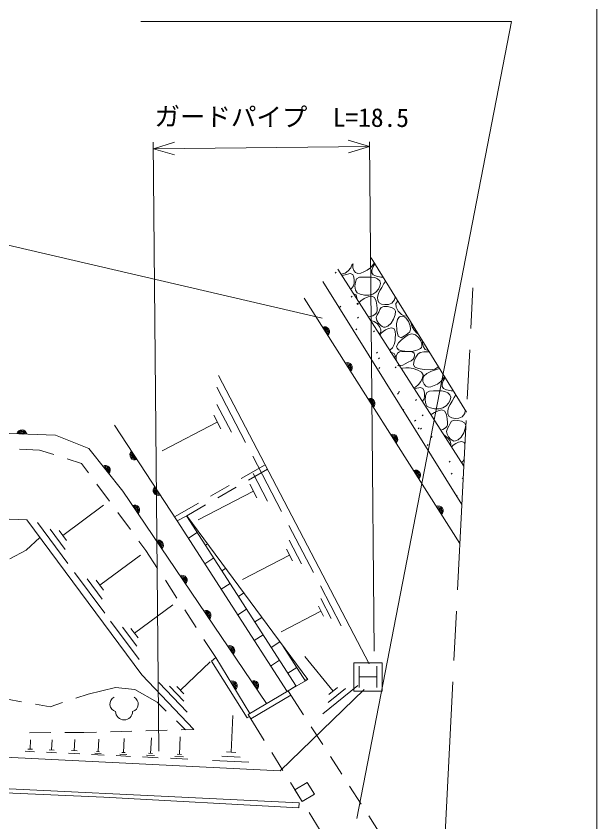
# Model space of a CAD drawing. Units: millimetres, scale not verified. Extents: x 40000 to 680000, y 20000 to 380000.
# Drawn here: x 537965 to 579000, y 274788 to 331754 of the extents above; entities that cross this region are included whole.
import ezdxf
from ezdxf.enums import TextEntityAlignment as Align

# ---------------------------------------------------------------- set-up
doc = ezdxf.new("R2010")
doc.units = ezdxf.units.MM
doc.header["$LTSCALE"] = 1000
doc.linetypes.add('CHAIN', pattern=[18.5, 12, -1.5, 3.5, -1.5])
for name, color, linetype, lineweight in [('M-BGD', 7, 'Continuous', 13), ('M-BMK', 2, 'CHAIN', 13), ('M-STR-HTXT', 7, 'Continuous', 13), ('M-STR-STRC', 7, 'Continuous', 13), ('M-STR-STRD', 7, 'Continuous', 13), ('M-TTL-BAND', 7, 'Continuous', 13)]:
    doc.layers.add(name, color=color, linetype=linetype, lineweight=lineweight)
doc.styles.add('ＭＳ ゴシック', font='')
doc.styles.get('ＭＳ ゴシック').set_extended_font_data('MS Gothic')

msp = doc.modelspace()

# ---------------------------------------------------------------- linework, layer by layer
at = {"layer": 'M-BGD'}
for p, q in [((563040, 314656), (569788, 303746)), ((561433, 313741), (561607, 313968)), ((561607, 313968), (561720, 314212)), ((561720, 314212), (561721, 314215)), ((561771, 314232), (561745, 314163)), ((561745, 314163), (561752, 313960)), ((561752, 313960), (561825, 313772)), ((562770, 313786), (563005, 313964)), ((563005, 313964), (563211, 314211)), ((563177, 314001), (563106, 313798)), ((563286, 314191), (563177, 314001)), ((563211, 314211), (563260, 314300)), ((563309, 314222), (563286, 314191)), ((560504, 313573), (560574, 313644)), ((569595, 299927), (560693, 313871)), ((560930, 313501), (561212, 313573)), ((561209, 313474), (560988, 313410)), ((561567, 313547), (561209, 313474)), ((561212, 313573), (561433, 313741)), ((561745, 313479), (561567, 313547)), ((561830, 313307), (561745, 313479)), ((561825, 313772), (561951, 313624)), ((561951, 313624), (562121, 313566)), ((562121, 313566), (562319, 313593)), ((562319, 313593), (562537, 313676)), ((562537, 313676), (562770, 313786)), ((563106, 313798), (563102, 313609)), ((563102, 313609), (563192, 313462)), ((563192, 313462), (563418, 313364)), ((563418, 313364), (563737, 313303)), ((559643, 312994), (569459, 297227)), ((561804, 312688), (561857, 312882)), ((561856, 313089), (561830, 313307)), ((561857, 312882), (561856, 313089)), ((561934, 312949), (561907, 312656)), ((562023, 313180), (561934, 312949)), ((562220, 313287), (562023, 313180)), ((562495, 313309), (562220, 313287)), ((562795, 313296), (562495, 313309)), ((563068, 313300), (562795, 313296)), ((563302, 313266), (563068, 313300)), ((563507, 313171), (563302, 313266)), ((563653, 313028), (563507, 313171)), ((563708, 312856), (563653, 313028)), ((563671, 312653), (563708, 312856)), ((563737, 313303), (563879, 313301)), ((563952, 312844), (563808, 312570)), ((564064, 313002), (563952, 312844)), ((561601, 312450), (561660, 312500)), ((561660, 312500), (561804, 312688)), ((561907, 312656), (561947, 312379)), ((561947, 312379), (562057, 312190)), ((562057, 312190), (562273, 312093)), ((563167, 312096), (563387, 312249)), ((563387, 312249), (563559, 312443)), ((563559, 312443), (563671, 312653)), ((563670, 312348), (563566, 312137)), ((563808, 312570), (563670, 312348)), ((569319, 294468), (558319, 311808)), ((561644, 311875), (561714, 311946)), ((561989, 312041), (561812, 312120)), ((562041, 311815), (561989, 312041)), ((562035, 311770), (562041, 311815)), ((562325, 311628), (562199, 311513)), ((562273, 312093), (562570, 312031)), ((562567, 311781), (562325, 311628)), ((562835, 311901), (562567, 311781)), ((562570, 312031), (562889, 312026)), ((563094, 311964), (562835, 311901)), ((562889, 312026), (563167, 312096)), ((563287, 311861), (563094, 311964)), ((563404, 311611), (563287, 311861)), ((563462, 311315), (563404, 311611)), ((563566, 312137), (563505, 311888)), ((563505, 311888), (563511, 311655)), ((563511, 311655), (563606, 311486)), ((564523, 311456), (564700, 311703)), ((564700, 311703), (564739, 311910)), ((564925, 311609), (564790, 311435)), ((560844, 311181), (560914, 311252)), ((562038, 311400), (562109, 311470)), ((562090, 311360), (562161, 311431)), ((563478, 311072), (563462, 311315)), ((563475, 310909), (563478, 311072)), ((563606, 311486), (563791, 311399)), ((563767, 311156), (563662, 311003)), ((563952, 311235), (563767, 311156)), ((563791, 311399), (564023, 311359)), ((564214, 311216), (563952, 311235)), ((564023, 311359), (564276, 311376)), ((564484, 311152), (564214, 311216)), ((564276, 311376), (564523, 311456)), ((564694, 311043), (564484, 311152)), ((564779, 310885), (564694, 311043)), ((564790, 311435), (564824, 311181)), ((564824, 311181), (564971, 310889)), ((562096, 310400), (562166, 310471)), ((562846, 310499), (562880, 310498)), ((562880, 310498), (563158, 310569)), ((563158, 310569), (563344, 310682)), ((563344, 310682), (563440, 310787)), ((563474, 310633), (563415, 310442)), ((563440, 310787), (563475, 310909)), ((563582, 310815), (563474, 310633)), ((563662, 311003), (563582, 310815)), ((564630, 310328), (564742, 310637)), ((564742, 310637), (564779, 310885)), ((564971, 310889), (565188, 310648)), ((565051, 310497), (565003, 310440)), ((565123, 310519), (565051, 310497)), ((565294, 310539), (565123, 310519)), ((565188, 310648), (565430, 310548)), ((565512, 310432), (565294, 310539)), ((565430, 310548), (565569, 310567)), ((563022, 310232), (563018, 310230)), ((563265, 310164), (563022, 310232)), ((563494, 309992), (563265, 310164)), ((563415, 310442), (563454, 310237)), ((563454, 310237), (563560, 310047)), ((563664, 309774), (563494, 309992)), ((563560, 310047), (563700, 309899)), ((563700, 309899), (563826, 309807)), ((564238, 309839), (564458, 310037)), ((564458, 310037), (564630, 310328)), ((564910, 310317), (564838, 309994)), ((564838, 309994), (564858, 309523)), ((565003, 310440), (564910, 310317)), ((565685, 310173), (565512, 310432)), ((565799, 309868), (565685, 310173)), ((565865, 310089), (565865, 310086)), ((565865, 310086), (565957, 309796)), ((561967, 309584), (562038, 309655)), ((563227, 309425), (563297, 309495)), ((563617, 309291), (563691, 309341)), ((563730, 309566), (563664, 309774)), ((563691, 309341), (563727, 309422)), ((563727, 309422), (563730, 309566)), ((563891, 309458), (563738, 309306)), ((563826, 309807), (563927, 309757)), ((564067, 309580), (563891, 309458)), ((563927, 309757), (564049, 309764)), ((564049, 309764), (564238, 309839)), ((564269, 309667), (564067, 309580)), ((564498, 309716), (564269, 309667)), ((564672, 309642), (564498, 309716)), ((564746, 309459), (564672, 309642)), ((564762, 309228), (564746, 309459)), ((564858, 309523), (564967, 309125)), ((565622, 309287), (565781, 309443)), ((565781, 309443), (565840, 309622)), ((565840, 309622), (565799, 309868)), ((565957, 309796), (566115, 309519)), ((566115, 309519), (566279, 309332)), ((566279, 309332), (566359, 309291)), ((563738, 309306), (563679, 309195)), ((564688, 308541), (564745, 308793)), ((564745, 308793), (564758, 309016)), ((564758, 309016), (564762, 309228)), ((564967, 309125), (565162, 309020)), ((565164, 308836), (564982, 308645)), ((565162, 309020), (565403, 309148)), ((565405, 309042), (565164, 308836)), ((565403, 309148), (565622, 309287)), ((565671, 309214), (565405, 309042)), ((565930, 309302), (565671, 309214)), ((566173, 309224), (565930, 309302)), ((566400, 309032), (566173, 309224)), ((566568, 308793), (566400, 309032)), ((566634, 308576), (566568, 308793)), ((566681, 308770), (566678, 308607)), ((564374, 308133), (564570, 308305)), ((564570, 308305), (564688, 308541)), ((564888, 308493), (564850, 308375)), ((564850, 308375), (564877, 308272)), ((564877, 308272), (564982, 308163)), ((564982, 308645), (564888, 308493)), ((566348, 308163), (566528, 308261)), ((566528, 308261), (566612, 308336)), ((566612, 308336), (566636, 308427)), ((566636, 308427), (566634, 308576)), ((566678, 308607), (566739, 308362)), ((566739, 308362), (566860, 308188)), ((566860, 308188), (567070, 308106)), ((563433, 307930), (563504, 308001)), ((564359, 308130), (564374, 308133)), ((564401, 307974), (564436, 308008)), ((564484, 307966), (564462, 307968)), ((564674, 307900), (564484, 307966)), ((564750, 307762), (564674, 307900)), ((564725, 307556), (564750, 307762)), ((564826, 307718), (564809, 307492)), ((564910, 307920), (564826, 307718)), ((565057, 308027), (564910, 307920)), ((564982, 308163), (565238, 308080)), ((565223, 308051), (565057, 308027)), ((565415, 308039), (565223, 308051)), ((565238, 308080), (565623, 308051)), ((565639, 308044), (565415, 308039)), ((565623, 308051), (566030, 308077)), ((565847, 308040), (565639, 308044)), ((565995, 308008), (565847, 308040)), ((566083, 307931), (565995, 308008)), ((566013, 307500), (566090, 307624)), ((566030, 308077), (566348, 308163)), ((566113, 307788), (566083, 307931)), ((566090, 307624), (566113, 307788)), ((566210, 307636), (566095, 307377)), ((566339, 307852), (566210, 307636)), ((566521, 307969), (566339, 307852)), ((566764, 308014), (566521, 307969)), ((567032, 308025), (566764, 308014)), ((567138, 308031), (567032, 308025)), ((567070, 308106), (567093, 308104)), ((563581, 307518), (563652, 307588)), ((564809, 307492), (564834, 307385)), ((564925, 307023), (564995, 307094)), ((565011, 307108), (565124, 307064)), ((565124, 307064), (565280, 307089)), ((565280, 307089), (565456, 307170)), ((565456, 307170), (565669, 307280)), ((565669, 307280), (565874, 307393)), ((565874, 307393), (566013, 307500)), ((566095, 307377), (566047, 307133)), ((566047, 307133), (566117, 306960)), ((563587, 306846), (563658, 306917)), ((564740, 306877), (564811, 306948)), ((565268, 306856), (565186, 306833)), ((565494, 306877), (565268, 306856)), ((565733, 306896), (565494, 306877)), ((566020, 306853), (565733, 306896)), ((566344, 306735), (566020, 306853)), ((566117, 306960), (566382, 306853)), ((566609, 306571), (566344, 306735)), ((566382, 306853), (566788, 306771)), ((566719, 306388), (566609, 306571)), ((566996, 306484), (566779, 306311)), ((566788, 306771), (567215, 306745)), ((567314, 306649), (566996, 306484)), ((567215, 306745), (567542, 306806)), ((567658, 306780), (567314, 306649)), ((567542, 306806), (567753, 306939)), ((567879, 306832), (567658, 306780)), ((567753, 306939), (567790, 306976)), ((566394, 305699), (566567, 305926)), ((566567, 305926), (566680, 306170)), ((566680, 306170), (566719, 306388)), ((566779, 306311), (566705, 306121)), ((566705, 306121), (566712, 305918)), ((566712, 305918), (566785, 305729)), ((567730, 305744), (567966, 305921)), ((567966, 305921), (568172, 306169)), ((568137, 305958), (568067, 305756)), ((568246, 306149), (568137, 305958)), ((568172, 306169), (568227, 306270)), ((568276, 306190), (568246, 306149)), ((552136, 305512), (554169, 301620)), ((566040, 305497), (566173, 305531)), ((566169, 305432), (566095, 305411)), ((566527, 305505), (566169, 305432)), ((566173, 305531), (566394, 305699)), ((566705, 305437), (566527, 305505)), ((566790, 305265), (566705, 305437)), ((566785, 305729), (566911, 305582)), ((566911, 305582), (567081, 305524)), ((567081, 305524), (567279, 305551)), ((567279, 305551), (567498, 305633)), ((567498, 305633), (567730, 305744)), ((568067, 305756), (568062, 305567)), ((568062, 305567), (568152, 305420)), ((568152, 305420), (568378, 305322)), ((564913, 305036), (564983, 305107)), ((564978, 305135), (565049, 305206)), ((566764, 304646), (566817, 304839)), ((566816, 305047), (566790, 305265)), ((566817, 304839), (566816, 305047)), ((566895, 304907), (566868, 304614)), ((566983, 305138), (566895, 304907)), ((567180, 305245), (566983, 305138)), ((567455, 305267), (567180, 305245)), ((567755, 305254), (567455, 305267)), ((568029, 305258), (567755, 305254)), ((568262, 305224), (568029, 305258)), ((568467, 305128), (568262, 305224)), ((568378, 305322), (568698, 305261)), ((568613, 304986), (568467, 305128)), ((568669, 304814), (568613, 304986)), ((568631, 304611), (568669, 304814)), ((568698, 305261), (568852, 305258)), ((568912, 304802), (568768, 304528)), ((569031, 304970), (568912, 304802)), ((552158, 304285), (553174, 302339)), ((566186, 304580), (566257, 304651)), ((566520, 304722), (566529, 304731)), ((566665, 304516), (566764, 304646)), ((566868, 304614), (566907, 304336)), ((566907, 304336), (567018, 304148)), ((568127, 304054), (568347, 304207)), ((568347, 304207), (568519, 304400)), ((568519, 304400), (568631, 304611)), ((568630, 304306), (568526, 304095)), ((568768, 304528), (568630, 304306)), ((565313, 303886), (565366, 303938)), ((567018, 304148), (567233, 304051)), ((567233, 304051), (567531, 303989)), ((567527, 303739), (567285, 303585)), ((567795, 303858), (567527, 303739)), ((567531, 303989), (567849, 303984)), ((568054, 303922), (567795, 303858)), ((567849, 303984), (568127, 304054)), ((568248, 303819), (568054, 303922)), ((568365, 303569), (568248, 303819)), ((568526, 304095), (568466, 303846)), ((568466, 303846), (568471, 303612)), ((569484, 303414), (569660, 303661)), ((569660, 303661), (569702, 303885)), ((552179, 303058), (548287, 301024)), ((551925, 303544), (552434, 302571)), ((566125, 303129), (566196, 303200)), ((566659, 303500), (566729, 303571)), ((567285, 303585), (567269, 303571)), ((568423, 303273), (568365, 303569)), ((568438, 303030), (568423, 303273)), ((568471, 303612), (568566, 303444)), ((568566, 303444), (568752, 303357)), ((568727, 303113), (568622, 302960)), ((568912, 303192), (568727, 303113)), ((568752, 303357), (568983, 303317)), ((569174, 303174), (568912, 303192)), ((568983, 303317), (569236, 303334)), ((569444, 303110), (569174, 303174)), ((569236, 303334), (569484, 303414)), ((569655, 303000), (569444, 303110)), ((544919, 302829), (549354, 296061)), ((566373, 302584), (566444, 302654)), ((566527, 302560), (566598, 302631)), ((567961, 302487), (568118, 302527)), ((568118, 302527), (568304, 302640)), ((568304, 302640), (568400, 302745)), ((568434, 302591), (568375, 302399)), ((568400, 302745), (568435, 302867)), ((568542, 302773), (568434, 302591)), ((568435, 302867), (568438, 303030)), ((568622, 302960), (568542, 302773)), ((569590, 302286), (569702, 302595)), ((569740, 302843), (569655, 303000)), ((569702, 302595), (569740, 302843)), ((567293, 301967), (567363, 302038)), ((568226, 302122), (568187, 302133)), ((568454, 301950), (568226, 302122)), ((568375, 302399), (568414, 302195)), ((568414, 302195), (568520, 302005)), ((568624, 301731), (568454, 301950)), ((568520, 302005), (568660, 301857)), ((569198, 301797), (569418, 301995)), ((569418, 301995), (569590, 302286)), ((567002, 301405), (567073, 301476)), ((568690, 301524), (568624, 301731)), ((568660, 301857), (568786, 301765)), ((568679, 301362), (568687, 301380)), ((568687, 301380), (568690, 301524)), ((568851, 301416), (568725, 301290)), ((568786, 301765), (568887, 301715)), ((569027, 301538), (568851, 301416)), ((568887, 301715), (569009, 301721)), ((569009, 301721), (569198, 301797)), ((569229, 301625), (569027, 301538)), ((569458, 301674), (569229, 301625)), ((569632, 301600), (569458, 301674)), ((569674, 301496), (569632, 301600)), ((538193, 301129), (539616, 301070)), ((539616, 301070), (540623, 300751)), ((541576, 300450), (542583, 300131)), ((554684, 300635), (556717, 296743)), ((568558, 300223), (568629, 300294)), ((569434, 300179), (569530, 300263)), ((569530, 300263), (569621, 300445)), ((542583, 300131), (543074, 299467)), ((555561, 300035), (553877, 299069)), ((554386, 298947), (555725, 299720)), ((554705, 299408), (555722, 297461)), ((568700, 299362), (568771, 299432)), ((569492, 299054), (569554, 299116)), ((543670, 298664), (544562, 297458)), ((553009, 298572), (551707, 297827)), ((554473, 298667), (554981, 297694)), ((554727, 298180), (550835, 296147)), ((552221, 297697), (553520, 298447)), ((569089, 297821), (569120, 297852)), ((541266, 295039), (544148, 297177)), ((550840, 297329), (549155, 296364)), ((550016, 296424), (551355, 297197)), ((545157, 296654), (546050, 295449)), ((549354, 296061), (550016, 296424)), ((557762, 284372), (550013, 296422)), ((558582, 284843), (550016, 296424)), ((541615, 293064), (539477, 295945)), ((549354, 296061), (557110, 283999)), ((550183, 296159), (550202, 296171)), ((557238, 295745), (558970, 292430)), ((541441, 294051), (540372, 295492)), ((541534, 294679), (540999, 295399)), ((550133, 294849), (550764, 295255)), ((538679, 293989), (539643, 294883)), ((546645, 294645), (547136, 293982)), ((557256, 294700), (558122, 293042)), ((537511, 293396), (538679, 293989)), ((547136, 293982), (547965, 292710)), ((551345, 294350), (551484, 294439)), ((557059, 294069), (557491, 293240)), ((543877, 291518), (546755, 293653)), ((551296, 293041), (551927, 293446)), ((557275, 293654), (553960, 291922)), ((544225, 289546), (542090, 292423)), ((552508, 292542), (552765, 292707)), ((544051, 290532), (542984, 291971)), ((544144, 291159), (543610, 291878)), ((548511, 291872), (549329, 290615)), ((552459, 291232), (553090, 291638)), ((559472, 291468), (560940, 288657)), ((553671, 290734), (554046, 290975)), ((559488, 290582), (560222, 289176)), ((546326, 288132), (549040, 290145)), ((559320, 290047), (559687, 289344)), ((549875, 289777), (550694, 288520)), ((553622, 289424), (554253, 289829)), ((559503, 289696), (556693, 288227)), ((546654, 286272), (544641, 288985)), ((554834, 288925), (555327, 289242)), ((546490, 287202), (545483, 288559)), ((546578, 287793), (546074, 288471)), ((551239, 287682), (552068, 286410)), ((554785, 287615), (555415, 288021)), ((555997, 287117), (556609, 287510)), ((558413, 284746), (556814, 287232)), ((557209, 286618), (557249, 286644)), ((549571, 284102), (551675, 286112)), ((554476, 282448), (552068, 286410)), ((555947, 285807), (556578, 286213)), ((560369, 284034), (558363, 286490)), ((557160, 285308), (557790, 285714)), ((557191, 284046), (558582, 284843)), ((558372, 284810), (558531, 284912)), ((543061, 283819), (544982, 284300)), ((544982, 284300), (546363, 284156)), ((550050, 282547), (548040, 284651)), ((549811, 283325), (548805, 284377)), ((549822, 283839), (549320, 284365)), ((557110, 283999), (557741, 284404)), ((562099, 284423), (559643, 282417)), ((560676, 284285), (560062, 283783)), ((542190, 283532), (543061, 283819)), ((546363, 284156), (547924, 283243)), ((556619, 278402), (562556, 284146)), ((558270, 282350), (557373, 283737)), ((561234, 284229), (560006, 283226)), ((537321, 283459), (538353, 283280)), ((540371, 282931), (541241, 283218)), ((547924, 283243), (548572, 282621)), ((539338, 283110), (540371, 282931)), ((553157, 279720), (553284, 282302)), ((554552, 282077), (555501, 280547)), ((549293, 281928), (549941, 281306)), ((559626, 280250), (558812, 281510)), ((538908, 281090), (540408, 281098)), ((541408, 281104), (542748, 281112)), ((542748, 281112), (543640, 281136)), ((544640, 281163), (546139, 281203)), ((547139, 281230), (548638, 281271)), ((549638, 281298), (550530, 281322)), ((538950, 279933), (538982, 280591)), ((540475, 279875), (540510, 280600)), ((542069, 279814), (542108, 280609)), ((543756, 279755), (543800, 280641)), ((545552, 279694), (545601, 280690)), ((547465, 279630), (547519, 280742)), ((549501, 279561), (549561, 280797)), ((528830, 279762), (556619, 278402)), ((539271, 279752), (538613, 279784)), ((539115, 279925), (538786, 279941)), ((540828, 279676), (540103, 279711)), ((540656, 279866), (540294, 279884)), ((542268, 279805), (541871, 279824)), ((543867, 279749), (543645, 279760)), ((553480, 279704), (552835, 279735)), ((542457, 279596), (541662, 279635)), ((544189, 279511), (543302, 279555)), ((543972, 279633), (543529, 279655)), ((546038, 279421), (545042, 279470)), ((545795, 279558), (545297, 279582)), ((545677, 279688), (545428, 279700)), ((548007, 279325), (546895, 279379)), ((547736, 279477), (547180, 279504)), ((547604, 279623), (547326, 279637)), ((550104, 279222), (548868, 279282)), ((549802, 279392), (549185, 279422)), ((549655, 279554), (549347, 279569)), ((554417, 279011), (551834, 279137)), ((553787, 279365), (552496, 279428)), ((556028, 279697), (556819, 278422)), ((560983, 278151), (560169, 279410)), ((557346, 277573), (558137, 276298)), ((562340, 276051), (561526, 277311)), ((558664, 275448), (559454, 274173)), ((563697, 273951), (562883, 275211))]:
    msp.add_line(p, q, dxfattribs=at)
for points in [[(555664, 283147), (545500, 298167), (543109, 301177), (540755, 302127), (517999, 302944)], [(521257, 296805), (538713, 296136), (546837, 285186), (550530, 281322)], [(552068, 286410), (551770, 286156), (554290, 282139), (554460, 282234)]]:
    msp.add_lwpolyline(points, dxfattribs=at)
for points in [[(557373, 283737), (554552, 282077), (554370, 282386), (557191, 284046)], [(529646, 277165), (544158, 276525), (557949, 275791), (557965, 276126), (529663, 277500)], [(557667, 277054), (558185, 276220), (559040, 276750), (558522, 277584)]]:
    msp.add_lwpolyline(points, close=True, dxfattribs=at)
for centre, radius, start, end in [((559756, 309442), 354, 311.1871, 113.5923), ((559756, 309442), 283, 313.4112, 111.3683), ((559756, 309442), 212, 317.1575, 107.6219), ((559756, 309442), 142, 324.8692, 99.9102), ((559756, 309442), 100, 335.1869, 89.5926), ((561363, 306909), 354, 311.1871, 113.5923), ((561363, 306909), 283, 313.4112, 111.3683), ((561363, 306909), 212, 317.1575, 107.6219), ((561363, 306909), 142, 324.8692, 99.9102), ((561363, 306909), 100, 335.1869, 89.5926), ((562970, 304375), 354, 311.1871, 113.5923), ((562970, 304375), 283, 313.4112, 111.3683), ((562970, 304375), 212, 317.1575, 107.6219), ((562970, 304375), 142, 324.8692, 99.9102), ((562970, 304375), 100, 335.1869, 89.5926), ((538369, 302158), 354, 6.7423, 169.1475), ((538369, 302158), 283, 8.9663, 166.9234), ((538369, 302158), 212, 12.7127, 163.1771), ((538369, 302158), 142, 20.4244, 155.4654), ((538369, 302158), 100, 30.742, 145.1477), ((564577, 301842), 354, 311.1871, 113.5923), ((564577, 301842), 283, 313.4112, 111.3683), ((564577, 301842), 212, 317.1575, 107.6219), ((564577, 301842), 142, 324.8692, 99.9102), ((564577, 301842), 100, 335.1869, 89.5926), ((546360, 300729), 354, 132.0313, 294.4364), ((546360, 300729), 283, 134.2553, 292.2124), ((546360, 300729), 212, 138.0016, 288.4661), ((546360, 300729), 142, 145.7134, 280.7544), ((546360, 300729), 100, 156.031, 270.4367), ((544262, 299638), 354, 317.2584, 119.6636), ((544262, 299638), 283, 319.4825, 117.4396), ((544262, 299638), 212, 323.2288, 113.6933), ((544262, 299638), 142, 330.9405, 105.9815), ((544262, 299638), 100, 341.2582, 95.6639), ((566184, 299309), 354, 311.1871, 113.5923), ((566184, 299309), 283, 313.4112, 111.3683), ((566184, 299309), 212, 317.1575, 107.6219), ((566184, 299309), 142, 324.8692, 99.9102), ((566184, 299309), 100, 335.1869, 89.5926), ((548004, 298220), 354, 132.0313, 294.4364), ((548004, 298220), 283, 134.2553, 292.2124), ((548004, 298220), 212, 138.0016, 288.4661), ((548004, 298220), 142, 145.7134, 280.7544), ((548004, 298220), 100, 156.031, 270.4367), ((546333, 296838), 354, 312.8836, 115.2888), ((546333, 296838), 283, 315.1076, 113.0648), ((546333, 296838), 212, 318.854, 109.3184), ((546333, 296838), 142, 326.5657, 101.6067), ((546333, 296838), 100, 336.8834, 91.289), ((567791, 296776), 354, 311.1871, 113.5923), ((567791, 296776), 283, 313.4112, 111.3683), ((567791, 296776), 212, 317.1575, 107.6219), ((567791, 296776), 142, 324.8692, 99.9102), ((567791, 296776), 100, 335.1869, 89.5926), ((548015, 294354), 354, 312.8836, 115.2888), ((548015, 294354), 283, 315.1076, 113.0648), ((548015, 294354), 212, 318.854, 109.3184), ((548015, 294354), 142, 326.5657, 101.6067), ((548015, 294354), 100, 336.8834, 91.289), ((549696, 291869), 354, 312.8836, 115.2888), ((549696, 291869), 283, 315.1076, 113.0648), ((549696, 291869), 212, 318.854, 109.3184), ((549696, 291869), 142, 326.5657, 101.6067), ((549696, 291869), 100, 336.8834, 91.289), ((551377, 289384), 354, 312.8836, 115.2888), ((551377, 289384), 283, 315.1076, 113.0648), ((551377, 289384), 212, 318.854, 109.3184), ((551377, 289384), 142, 326.5657, 101.6067), ((551377, 289384), 100, 336.8834, 91.289), ((553059, 286900), 354, 312.8836, 115.2888), ((553059, 286900), 283, 315.1076, 113.0648), ((553059, 286900), 212, 318.854, 109.3184), ((553059, 286900), 142, 326.5657, 101.6067), ((553059, 286900), 100, 336.8834, 91.289), ((553226, 284401), 354, 310.0964, 112.5016), ((553226, 284401), 283, 312.3204, 110.2775), ((553226, 284401), 212, 316.0668, 106.5312), ((553226, 284401), 142, 323.7785, 98.8195), ((553226, 284401), 100, 334.0962, 88.5018), ((554740, 284415), 354, 312.8836, 115.2888), ((554740, 284415), 283, 315.1076, 113.0648), ((554740, 284415), 212, 318.854, 109.3184), ((554740, 284415), 142, 326.5657, 101.6067), ((554740, 284415), 100, 336.8834, 91.289), ((545130, 283117), 536, 116.087, 255.3342), ((546059, 283117), 536, 284.6658, 63.913), ((545594, 282599), 600, 180, 0)]:
    msp.add_arc(centre, radius, start, end, dxfattribs=at)
at = {"layer": 'M-BMK'}
msp.add_line((568219, 272708), (570233, 312543), dxfattribs=at)
at = {"layer": 'M-STR-HTXT'}
for p, q in [((547659, 322837), (548037, 279780)), ((547663, 322381), (549158, 322848)), ((547663, 322381), (562942, 322547)), ((562942, 322547), (561437, 322981)), ((562942, 322547), (561447, 322081)), ((562939, 322866), (563256, 286863)), ((547663, 322381), (549167, 321948))]:
    msp.add_line(p, q, dxfattribs=at)
msp.add_lwpolyline([(562033, 275037), (572975, 331372), (546767, 331372)], dxfattribs=at)
at = {"layer": 'M-STR-STRC'}
msp.add_line((559585, 310408), (525746, 318259), dxfattribs=at)
at = {"layer": 'M-STR-STRD'}
for p, q in [((552261, 306353), (562918, 285951)), ((561834, 284040), (561834, 286040)), ((561834, 286040), (563834, 286040)), ((563834, 286040), (563834, 284040)), ((562209, 285790), (562209, 284290)), ((563459, 285790), (563459, 284290)), ((562209, 285040), (563459, 285040)), ((563834, 284040), (561834, 284040))]:
    msp.add_line(p, q, dxfattribs=at)
at = {"layer": 'M-TTL-BAND'}
msp.add_line((579000, 20000), (579000, 370000), dxfattribs=at)

# ---------------------------------------------------------------- texts
at = {"layer": 'M-STR-HTXT', "style": 'ＭＳ ゴシック'}
msp.add_text('ガードパイプ  L=18.5', height=1320, rotation=359.689, dxfattribs=at).set_placement((556731, 324620), align=Align.MIDDLE_CENTER)

doc.saveas('drawing.dxf')
